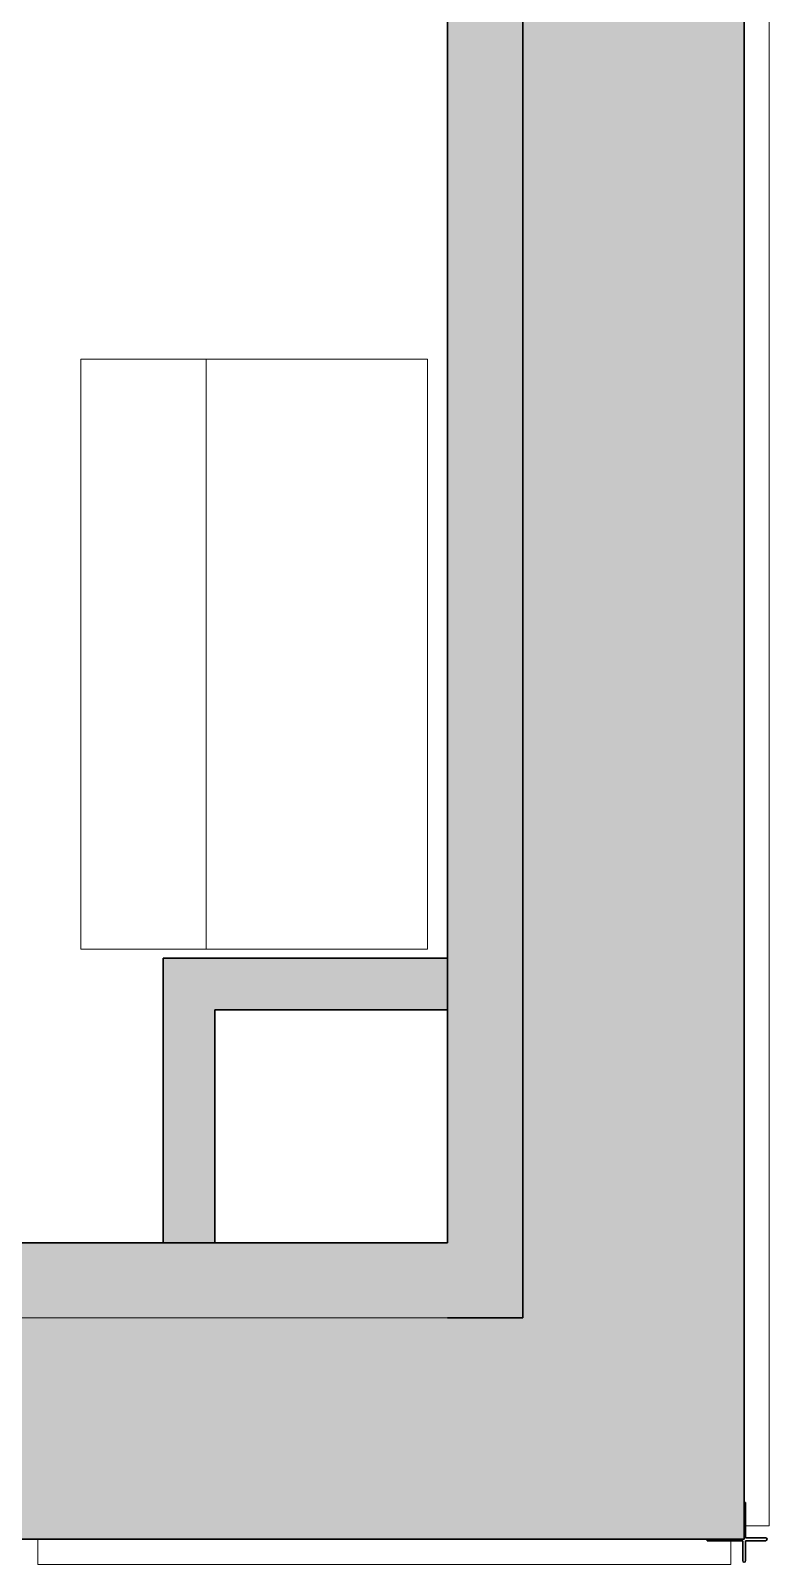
# Model space of a CAD drawing. Header units: millimetres. Extents: x 79795 to 317870, y -36033 to 97293.
# Drawn here: x 230174 to 231175, y 8933 to 11013 of the extents above; entities that cross this region are included whole.
import ezdxf

# ---------------------------------------------------------------- set-up
doc = ezdxf.new("R2010")
doc.units = ezdxf.units.MM
doc.header["$MEASUREMENT"] = 0
for name, color, linetype, lineweight in [('CSM-STL-XX-ZZ-M3-A-XXXX-00001_detached _19_04_21__rvt-1-Level 4$0$A-GLAZ-CURT', 7, 'CONTINUOUS', 9), ('CSM-STL-XX-ZZ-M3-A-XXXX-00001_detached _19_04_21__rvt-1-Level 4$0$A-WALL', 7, 'CONTINUOUS', 9), ('CSM-STL-XX-ZZ-M3-A-XXXX-00001_detached _19_04_21__rvt-1-Level 4$0$A-WALL-PATT', 7, 'CONTINUOUS', 9), ('CSM-STL-XX-ZZ-M3-A-XXXX-00001_detached _19_04_21__rvt-1-Level 4$0$I-WALL', 7, 'CONTINUOUS', 9), ('I-FURN', 8, 'CONTINUOUS', 9)]:
    doc.layers.add(name, color=color, linetype=linetype, lineweight=lineweight)

msp = doc.modelspace()

# ---------------------------------------------------------------- hatches: boundary and pattern name
at = {"layer": 'CSM-STL-XX-ZZ-M3-A-XXXX-00001_detached _19_04_21__rvt-1-Level 4$0$A-WALL-PATT'}
h = msp.add_hatch(color=256, dxfattribs=at)
h.paths.add_polyline_path([(230840.8, 8967.3), (231140.8, 8967.3), (231140.8, 13645.3), (230840.8, 13645.3), (230840.8, 9267.3)], flags=0)
h.paths.add_polyline_path([(230840.8, 14969.3), (231140.8, 14969.3), (231140.8, 16290.3), (230840.8, 16290.3), (230840.8, 15774.6)], flags=0)
h.paths.add_polyline_path([(230840.8, 25449.3), (231140.8, 25449.3), (231140.8, 26790.3), (230840.8, 26790.3), (230840.8, 25540.5)], flags=0)
h.paths.add_polyline_path([(230840.8, 28449.3), (231140.8, 28449.3), (231140.8, 34647.3), (230840.8, 34647.3), (230840.8, 28795.9)], flags=0)
h = msp.add_hatch(color=256, dxfattribs=at)
h.paths.add_polyline_path([(230738.8, 9267.3), (230840.8, 9267.3), (230840.8, 13645.3), (230738.8, 13645.3), (230738.8, 9369.3)], flags=0)
h.paths.add_polyline_path([(230840.8, 14969.3), (230840.8, 15169.3), (230738.8, 15169.3), (230738.8, 14969.3), (230789.7, 14969.3)], flags=0)
for points in [[(230738.8, 9684.9), (230738.8, 9754.9), (230353.6, 9754.9), (230353.6, 9684.9), (230423.6, 9684.9)], [(230423.6, 9369.3), (230423.6, 9684.9), (230353.6, 9684.9), (230353.6, 9369.3)]]:
    msp.add_hatch(color=256, dxfattribs=at).paths.add_polyline_path(points, flags=0)
h = msp.add_hatch(color=256, dxfattribs=at)
h.paths.add_polyline_path([(230738.8, 9267.3), (230738.8, 9369.3), (230067.8, 9369.3), (230067.8, 9267.3), (230344.3, 9267.3)], flags=0)
h.paths.add_polyline_path([(225560.5, 9267.3), (225783.8, 9267.3), (225783.8, 9369.3), (224992.8, 9369.3), (224992.8, 9267.3)], flags=0)
h.paths.add_polyline_path([(223358.8, 9267.3), (223358.8, 9369.3), (222775.8, 9369.3), (222775.8, 9267.3)], flags=0)
h = msp.add_hatch(color=256, dxfattribs=at)
h.paths.add_polyline_path([(230840.8, 8967.3), (230840.8, 9267.3), (230067.8, 9267.3), (230067.8, 8967.3), (230344.3, 8967.3)], flags=0)
h.paths.add_polyline_path([(225783.8, 8967.3), (225783.8, 9267.3), (224992.8, 9267.3), (224992.8, 8967.3), (225560.5, 8967.3)], flags=0)
h.paths.add_polyline_path([(223358.8, 8967.3), (223358.8, 9267.3), (222292.8, 9267.3), (222292.8, 8967.3), (222570.7, 8967.3)], flags=0)
h.paths.add_polyline_path([(212405, 8967.3), (212558.8, 8967.3), (212558.8, 9267.3), (211317.8, 9267.3), (211317.8, 8967.3), (211807.1, 8967.3)], flags=0)
h.paths.add_polyline_path([(206425.3, 8967.3), (207033.8, 8967.3), (207033.8, 9267.3), (202692.8, 9267.3), (202692.8, 8967.3), (205827.3, 8967.3)], flags=0)
h.paths.add_polyline_path([(198651.6, 8967.3), (199908.8, 8967.3), (199908.8, 9267.3), (197042.8, 9267.3), (197042.8, 8967.3)], flags=0)
h.paths.add_polyline_path([(190558.8, 8967.3), (190558.8, 9267.3), (187692.8, 9267.3), (187692.8, 8967.3), (189084, 8967.3)], flags=0)
h.paths.add_polyline_path([(184300.1, 8967.3), (184908.8, 8967.3), (184908.8, 9267.3), (180667.8, 9267.3), (180667.8, 8967.3), (183702.2, 8967.3)], flags=0)
h.paths.add_polyline_path([(170933.8, 8967.3), (170933.8, 9267.3), (169867.8, 9267.3), (169867.8, 8967.3), (170546.7, 8967.3)], flags=0)
h.paths.add_polyline_path([(167556.8, 8967.3), (168233.8, 8967.3), (168233.8, 9267.3), (167067.8, 9267.3), (167067.8, 8967.3)], flags=0)
h.paths.add_polyline_path([(156460.8, 8967.3), (156526.8, 8967.3), (156526.8, 9267.3), (156460.8, 9267.3)], flags=0)

# ---------------------------------------------------------------- linework, layer by layer
at = {"layer": 'CSM-STL-XX-ZZ-M3-A-XXXX-00001_detached _19_04_21__rvt-1-Level 4$0$A-GLAZ-CURT', "lineweight": 20}
for p, q in [((231140.8, 12049.3), (231140.8, 8985.3)), ((231174.8, 8985.3), (231174.8, 12049.3)), ((231140.8, 8985.3), (231174.8, 8985.3)), ((231122.8, 8967.3), (230183.8, 8967.3)), ((230183.8, 8967.3), (230183.8, 8933.3)), ((231122.8, 8933.3), (231122.8, 8967.3)), ((230183.8, 8933.3), (231122.8, 8933.3))]:
    msp.add_line(p, q, dxfattribs=at)
at = {"layer": 'CSM-STL-XX-ZZ-M3-A-XXXX-00001_detached _19_04_21__rvt-1-Level 4$0$A-WALL', "lineweight": 30}
for p, q in [((230840.8, 13645.3), (230840.8, 9267.3)), ((231140.8, 8967.3), (231140.8, 13565.3)), ((230840.8, 9267.3), (230738.8, 9267.3)), ((231142.8, 9017.3), (231140.8, 9017.3)), ((231140.8, 9017.3), (231140.8, 8967.3)), ((231142.8, 8969.3), (231142.8, 9017.3)), ((230067.8, 8967.3), (230840.8, 8967.3)), ((230840.8, 8967.3), (231140.8, 8967.3)), ((231090.8, 8967.3), (231090.8, 8965.3)), ((231140.8, 8967.3), (231090.8, 8967.3)), ((231090.8, 8965.3), (231138.8, 8965.3)), ((231138.8, 8965.3), (231138.8, 8938.3)), ((231169.8, 8969.3), (231142.8, 8969.3)), ((231142.8, 8938.3), (231142.8, 8965.3)), ((231142.8, 8965.3), (231169.8, 8965.3))]:
    msp.add_line(p, q, dxfattribs=at)
at = {"layer": 'CSM-STL-XX-ZZ-M3-A-XXXX-00001_detached _19_04_21__rvt-1-Level 4$0$A-WALL'}
msp.add_line((230738.8, 9267.3), (230067.8, 9267.3), dxfattribs=at)
at = {"layer": 'CSM-STL-XX-ZZ-M3-A-XXXX-00001_detached _19_04_21__rvt-1-Level 4$0$A-WALL', "lineweight": 30}
for centre, start, end in [((231169.8, 8967.3), 270, 90), ((231140.8, 8938.3), 180, 0)]:
    msp.add_arc(centre, 2, start, end, dxfattribs=at)
at = {"layer": 'CSM-STL-XX-ZZ-M3-A-XXXX-00001_detached _19_04_21__rvt-1-Level 4$0$I-WALL', "lineweight": 30}
for p, q in [((230738.8, 13645.3), (230738.8, 9369.3)), ((230840.8, 9267.3), (230840.8, 13645.3)), ((230738.8, 9754.9), (230353.6, 9754.9)), ((230353.6, 9754.9), (230353.6, 9684.9)), ((230738.8, 9684.9), (230738.8, 9754.9)), ((230353.6, 9684.9), (230353.6, 9369.3)), ((230423.6, 9684.9), (230738.8, 9684.9)), ((230423.6, 9369.3), (230423.6, 9684.9)), ((230738.8, 9369.3), (230067.8, 9369.3)), ((230353.6, 9369.3), (230423.6, 9369.3)), ((230738.8, 9267.3), (230840.8, 9267.3))]:
    msp.add_line(p, q, dxfattribs=at)
at = {"layer": 'CSM-STL-XX-ZZ-M3-A-XXXX-00001_detached _19_04_21__rvt-1-Level 4$0$I-WALL'}
msp.add_line((230067.8, 9267.3), (230738.8, 9267.3), dxfattribs=at)
at = {"layer": 'I-FURN'}
for p, q in [((230411.9, 10567.2), (230241.9, 10567.2)), ((230241.9, 10567.2), (230241.9, 9767.2)), ((230711.9, 10567.2), (230411.9, 10567.2)), ((230411.9, 10567.2), (230411.9, 9767.2)), ((230711.9, 9767.2), (230711.9, 10567.2)), ((230241.9, 9767.2), (230411.9, 9767.2)), ((230411.9, 9767.2), (230711.9, 9767.2))]:
    msp.add_line(p, q, dxfattribs=at)

doc.saveas('drawing.dxf')
